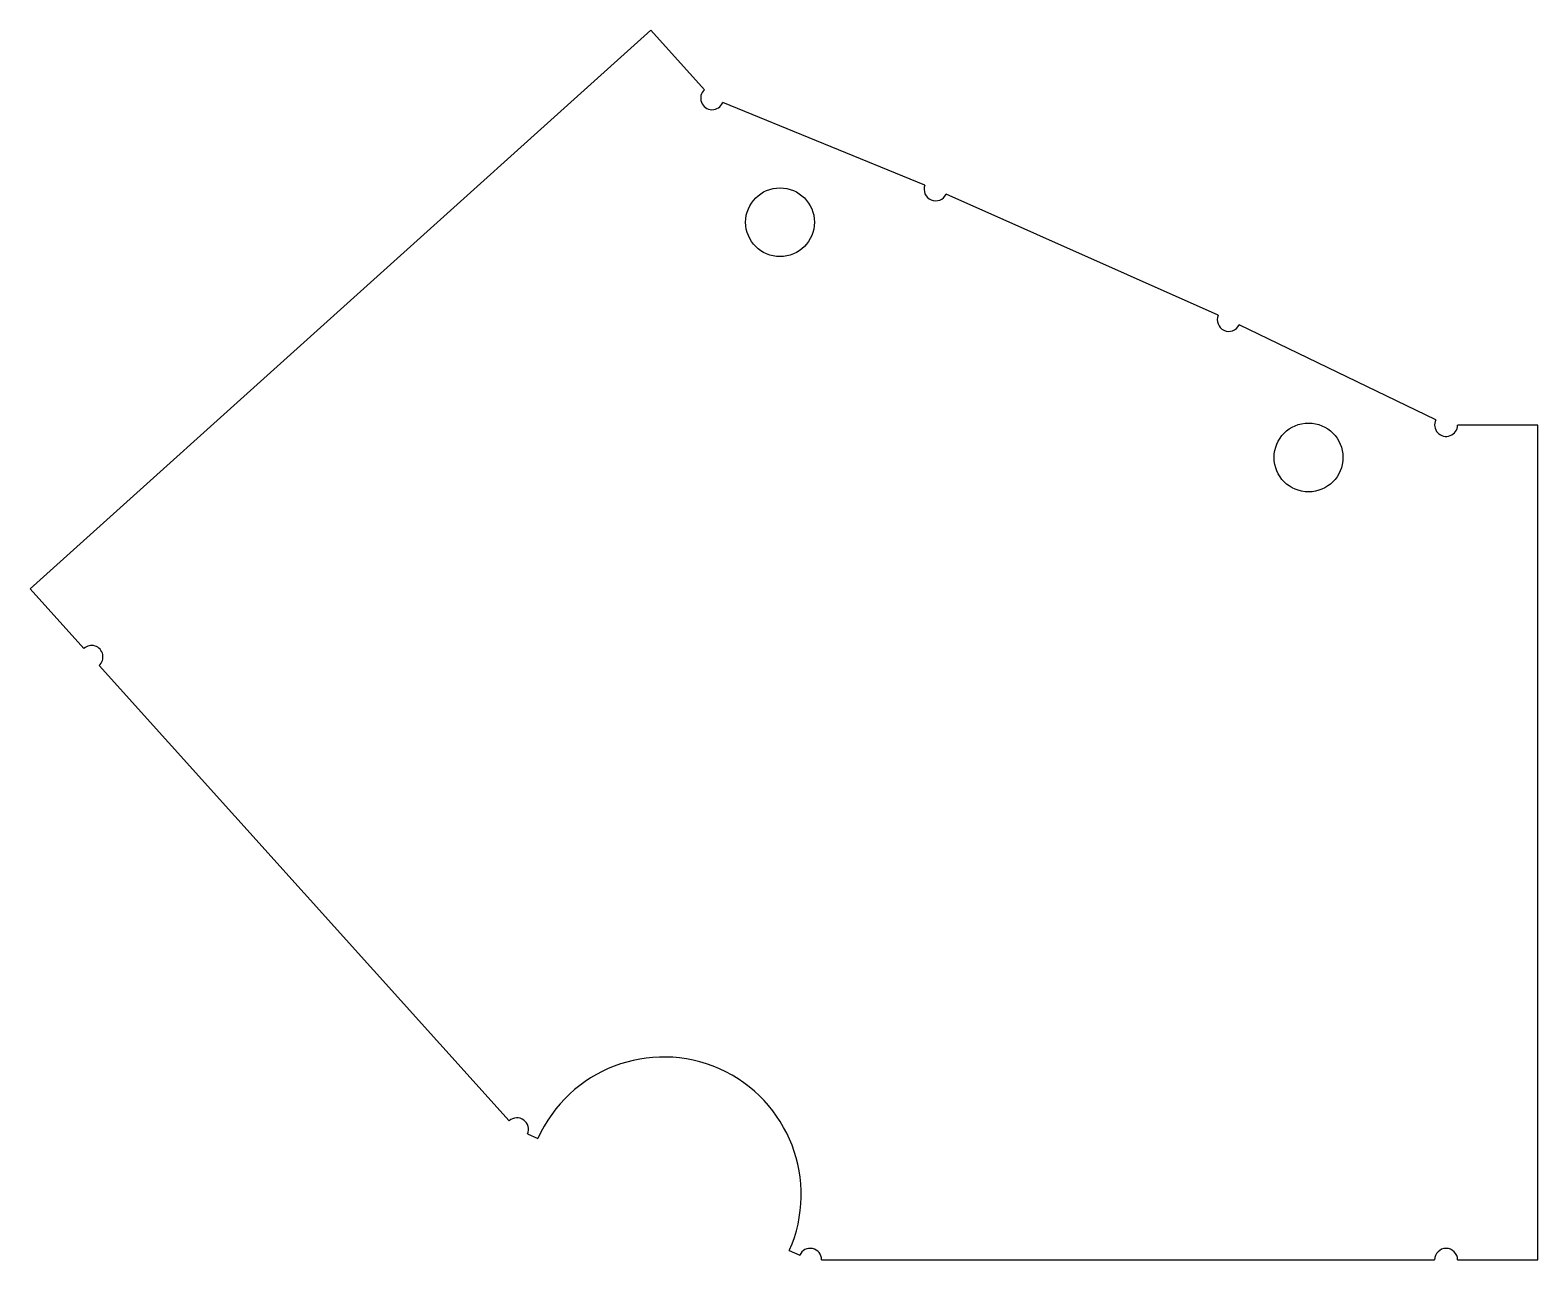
# Model space of a CAD drawing. Header units: inches. Extents: x 2 to 10.22, y 2 to 8.71.
import ezdxf

# ---------------------------------------------------------------- set-up
doc = ezdxf.new("R2010")
doc.units = ezdxf.units.IN
doc.header["$MEASUREMENT"] = 0
doc.layers.get('0').update_dxf_attribs({"linetype": 'CONTINUOUS'})

msp = doc.modelspace()

# ---------------------------------------------------------------- linework, layer by layer
for p, q in [((5.3828, 8.7051, 0.05), (2, 5.6592, 0.05)), ((5.6755, 8.38, 0.05), (5.3828, 8.7051, 0.05)), ((6.8778, 7.8604, 0.05), (5.7754, 8.31, 0.05)), ((8.4769, 7.1506, 0.05), (6.9928, 7.8114, 0.05)), ((9.6624, 6.5794, 0.05), (8.5902, 7.098, 0.05)), ((10.2187, 6.552, 0.05), (9.7812, 6.552, 0.05)), ((10.2187, 2, 0.05), (10.2187, 6.552, 0.05)), ((2, 5.6592, 0.05), (2.2927, 5.3341, 0.05)), ((2.3764, 5.2412, 0.05), (4.612, 2.7582, 0.05)), ((4.711, 2.6864, 0.05), (4.7678, 2.661, 0.05)), ((6.1381, 2.0509, 0.05), (6.195, 2.0256, 0.05)), ((6.3146, 2, 0.05), (9.6562, 2, 0.05)), ((9.7812, 2, 0.05), (10.2187, 2, 0.05))]:
    msp.add_line(p, q)
for centre in [(6.0877, 7.6577), (8.9687, 6.375)]:
    msp.add_circle(centre, 0.1875)
for centre, radius, start, end in [((5.7175, 8.3337, 0.05), 0.0625, 132.19496, 337.81012), ((6.9357, 7.8368, 0.05), 0.0625, 157.80011, 336.01002), ((8.534, 7.1252, 0.05), 0.0625, 156.01237, 334.18988), ((9.7187, 6.5522, 0.05), 0.0625, 154.18988, 359.80504), ((2.3346, 5.2876, 0.05), 0.0625, 312, 132), ((5.453, 2.356, 0.05), 0.75, 336, 156), ((4.6539, 2.7118, 0.05), 0.0625, 336, 132), ((6.2521, 2.0002, 0.05), 0.0625, 359.81357, 156), ((9.7187, 2, 0.05), 0.0625, 0, 180)]:
    msp.add_arc(centre, radius, start, end)

doc.saveas('drawing.dxf')
